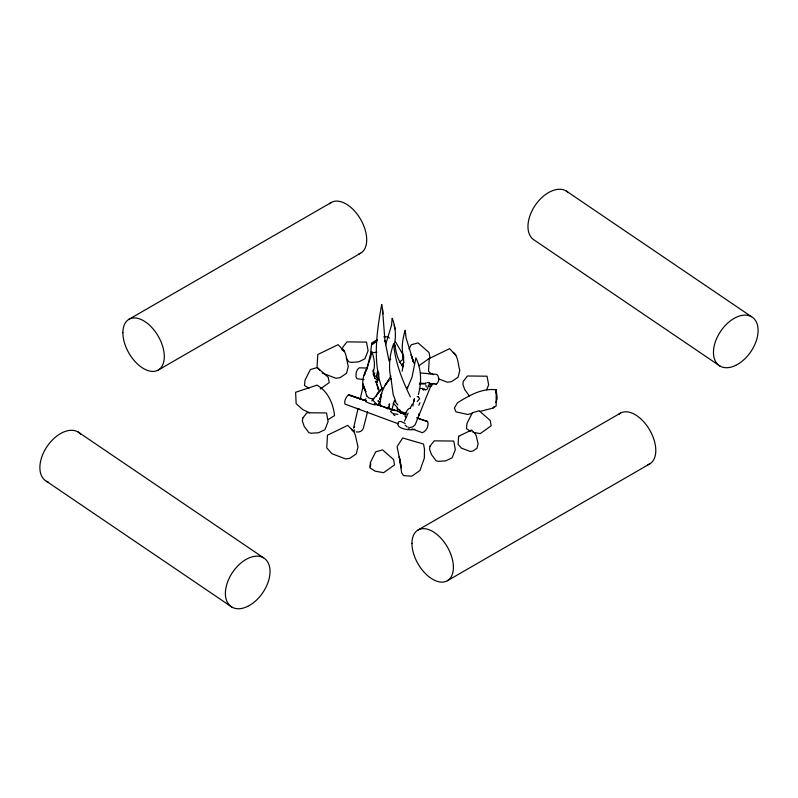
<?xml version="1.0" encoding="UTF-8"?>
<svg xmlns="http://www.w3.org/2000/svg" width="798" height="798" viewBox="0 0 798 798"><rect width="100%" height="100%" fill="white"/><g stroke="black" fill="none" stroke-linecap="round" stroke-linejoin="round"><path stroke-width="1.2" d="M376.486 376.237L377.713 370.452M388.975 404.277L389.254 405.643L389.653 403.798M378.292 378.132L378.571 372.087M495.987 393.205L496.176 389.823C482.032 387.878 469.044 395.628 457.473 402.8L454.411 407.997L455.957 411.838L467.748 414.501L472.536 413.294M414.421 398.611L414.252 401.444M378.342 378.112L378.641 374.422M379.978 399.229L381.683 393.434L379.978 399.229C381.424 392.297 384.307 385.414 389.025 380.028L385.045 385.474L390.94 376.008M393.853 346.282C396.486 336.965 395.698 327.17 392.187 318.212L391.529 325.255L385.554 344.975M377.883 380.486L378.711 373.185M370.621 464.556L370.372 466.67L370.372 462.451L375.768 451.788L382.581 449.882L393.564 459.538L394.551 464.895L383.609 472.685L375.13 471.169L369.823 467.768L370.741 463.508M412.925 405.992L413.923 399.419M342.332 350.093L342.801 347.18L346.96 341.883L366.521 342.103L368.107 350.691L364.915 358.821L358.621 361.863L351.26 362.382L348.896 361.843L346.232 358.272M379.878 403.13L380.816 406.182M407.389 387.13L407 388.367M394.032 401.424L392.097 409.194L393.933 410.362M402.671 366.641L402.671 365.723L401.763 365.713M402.102 371.24L403.648 362.551L403.539 356.576L403.618 357.235C400.935 348.417 402.651 338.761 405.185 330.332L406.072 337.933L413.883 363.08M353.574 428.097L357.983 408.766M360.187 399.1L363.449 384.776M366.94 369.454L370.162 355.31L371.449 353.464M405.214 423.529L401.075 421.524L398.751 421.623C393.723 429.055 411.449 430.87 414.81 429.184M394.591 346.043L394.92 344.716C395.918 352.507 397.873 360.646 403.13 366.811M367.589 411.678L363.299 428.406C362.372 431.219 358.98 432.516 356.237 431.888M418.421 396.895L419.678 398.671L417.254 401.494M418.391 394.601C421.723 382.551 421.464 369.165 415.908 357.823L411.987 377.304L407.219 388.556L407.658 387.589M495.947 402.481L497.214 398.372L496.176 389.823L496.166 405.953L492.895 408.117L479.718 411.469M486.64 389.873L488.635 384.796L487.049 376.207L467.488 375.988L463.329 381.284L462.86 384.187L464.755 389.693L469.424 395.948M388.536 408.676L389.344 406.611M431.818 383.469L415.219 424.636L413.105 426.671L410.192 427.519M429.364 383.589C426.79 389.444 436.346 384.806 429.344 383.599M425.753 382.86L425.673 383.509M418.8 405.334L419.918 402.721M404.496 421.194L408.117 413.125M354.053 427.379L354.711 426.84M378.023 405.204L380.586 401.195M387.549 408.885L388.456 406.84M410.152 408.606L412.187 404.087M398.701 411.369L393.474 409.723L390.521 411.239C391.599 413.833 395.429 414.092 397.913 414.371M409.065 349.055L411.219 344.786L418.032 342.881L429.025 352.536L430.012 357.893L419.07 365.684M372.965 374.082L374.94 373.205M492.895 408.117L494.291 406.411M371.878 400.915L382.831 387.748M401.594 365.165L403.938 362.342M417.154 396.676L418.381 396.875M376.846 340.876L372.137 344.437L376.885 340.806M320.267 388.975L329.225 382.601L328.237 377.245L317.245 367.589L310.432 369.494L305.036 380.157L304.487 385.474L308.916 388.307M328.347 419.479L334.532 415.598C333.285 403.598 327.898 391.329 317.015 385.135L295.619 392.267L296.138 403.648L302.901 409.713L309.574 412.775M381.983 389.175C379.649 390.372 375.768 394.362 376.397 396.476M128.947 319.3L331.34 202.453M158.253 370.053L360.636 253.205M377.524 339.549L371.728 342.901L370.711 351.878L371.19 354.442M399.429 362.053L402.731 359.629L402.731 354.302L395.549 341.873M418.032 530.002L620.425 413.155M447.339 580.754L649.722 463.907M380.008 404.636L378.412 405.494L379.21 402.521M405.953 417.125C402.93 416.945 407.818 407.559 409.963 408.396M435.648 384.137L436.287 384.177C439.349 382.362 439.638 376.566 436.805 374.422L420.666 372.945M372.576 352.776L376.955 352.137M419.269 388.746L422.541 388.327M407.598 429.504L409.145 428.436L408.795 427.04M427.858 373.594L431.638 373.514L433.504 374.761M365.983 398.83L364.955 399.559M372.297 399.858C381.803 408.017 370.89 404.147 366.132 401.863L365.863 401.075M389.195 407.399L385.394 407.718M354.711 430.441L354.093 429.783M358.871 409.105L359.679 409.035M427 382.541L429.533 382.541M358.043 409.264L356.856 408.327M419.229 384.047L425.434 383.878M383.758 336.886L387.439 336.836L389.464 338.103M363.998 379.579L357.035 378.741L355.988 376.796L356.187 372.387L357.434 369.594L359.22 367.808L367.27 368.068M419.588 383.12L425.763 383.509M430.701 383.828L436.287 384.177M406.012 413.125L400.995 411.808A6.354 3.671 0 0 1 399.409 409.963M374.521 378.322C376.756 377.793 379.11 384.217 376.157 382.132M472.975 432.297L480.246 433.603L491.189 425.803L490.201 420.446L479.209 410.79L472.396 412.706L467 423.359L466.461 428.676L470.88 431.509M378.192 401.414L380.067 401.983L377.993 400.576M394.701 410.551L374.711 403.858L376.536 404.616M400.277 412.396L406.082 414.332M416.536 417.833L427.608 421.563C429.274 425.494 426.292 431.289 422.341 432.686L411.948 428.845M366.342 400.955L349.095 395.16L361.155 399.259M374.392 403.658L395.14 410.641M398.621 411.808L405.574 414.152M418.332 418.441L427.608 421.563L426.99 421.324M362.282 399.638L365.664 400.786M400.397 412.726L403.798 413.923M365.903 400.736L348.646 394.591C346.232 396.636 343.848 401.145 344.985 404.077L398.092 423.718M438.321 378.761L447.459 382.252L451.518 381.653L458.062 377.235L459.828 370.282C457.773 364.447 458.66 356.676 453.284 352.546L455.887 355.21L449.573 348.676L429.284 358.502L428.546 371.14L430.78 373.664M322.242 373.045L335.958 378.272L340.018 377.683L346.561 373.264L348.327 366.302C346.272 360.477 347.16 352.706 341.783 348.566L344.387 351.23L338.063 344.696L317.784 354.521L317.045 367.17L320.018 370.521M399.359 411.229L402.561 412.446L403.16 413.913M400.067 410.701L397.324 408.187M393.354 414.581L394.96 415.588M407.269 426.96L405.115 425.144M566.061 190.892L751.566 316.736M720.005 366.073L534.5 240.228A29.297 18.214 -55.8 0 1 535.568 204.807A29.297 18.214 -55.8 0 1 567.986 192.298M77.995 431.927L263.5 557.772M46.434 481.264L231.939 607.108M352.896 430.651L351.469 429.234L354.063 431.898L355.339 435.219L358.013 446.97L356.247 453.932L349.704 458.351L345.644 458.94L331.928 453.713L326.731 447.838L327.469 435.189L347.748 425.364L354.063 431.898M375.459 381.354L375.978 381.873M433.304 383.489L434.192 383.479M393.254 403.229L397.175 407.309L397.524 411.608M375.429 375.918L376.945 377.803M363.13 383.978L366.761 395.978L368.706 397.783A6.354 3.671 0 0 0 373.713 398.731M394.421 400.516L397.833 404.965M424.616 388.935L425.434 390.032L427.439 388.965L428.207 385.813M410.391 396.885C402.252 380.207 395.07 362.033 393.643 343.748C389.464 355.18 388.267 367.359 391.1 379.349L391.02 378.631L393.195 394.691L395.788 401.444M376.087 382.102L378.422 389.753L377.225 384.287M365.015 390.531C360.945 383.898 363.02 376.337 366.122 369.853L364.277 375.409L370.691 357.205L371.678 351.379C374.043 357.713 375.499 364.816 373.404 371.429L373.474 370.751L373.703 375.748L373.284 370.073L373.793 374.88L373.544 374.023L374.97 378.491M411.02 354.761L413.374 361.803L411.359 355.359M378.212 387.339L379.269 390.691M366.442 394.88L366.761 395.978M381.953 388.456C372.536 361.304 376.636 332.018 381.723 304.437L382.521 309.454M395.16 329.155L394.162 325.125M425.843 385.085L426.282 387M389.105 361.145L384.925 340.676L385.015 341.335L382.511 309.335L382.96 313.823M418.631 413.793L419.03 415.678M399.878 409.982L400.546 413.224M377.933 378.661L378.202 379.978M390.581 359.17L390.611 359.679M48.628 482.251A29.297 18.214 -55.8 0 1 46.962 446.631A29.297 18.214 -55.8 0 1 80.768 434.192M618.63 414.481A29.297 16.918 60 0 1 649.722 430.072A29.297 16.918 60 0 1 647.687 464.795M329.544 203.779A29.297 16.918 60 0 1 360.636 219.37A29.297 16.918 60 0 1 358.601 254.093M424.496 449.234L424.337 458.152L419.938 470.481L411.768 476.226L403.559 475.598L401.633 472.745L399.259 456.636L401.354 467.828L397.105 446.601L402.681 437.982L423.558 444.037L424.496 449.234M422.601 388.915C423.738 392.077 425.194 388.067 422.601 388.915M458.591 436.316L458.122 444.386L461.444 448.137L470.192 451.478L472.785 451.099L476.965 448.276L478.092 443.838L476.386 436.336L475.578 434.212L471.538 430.042L458.591 436.316M380.836 395.638L380.397 400.317L381.005 394.521L380.836 395.638M302.801 418.032L302.332 420.945L304.228 426.441L308.896 432.696L311.25 433.234L318.611 432.725L324.916 429.683L328.108 421.544L326.522 412.955L306.961 412.736L302.801 418.032M430.022 446.152L429.553 449.055L431.459 454.551L436.117 460.815L438.481 461.344L445.843 460.835L452.147 457.793L455.329 449.653L453.753 441.065L434.192 440.845L430.022 446.152M365.803 391.619L362.98 385.155L365.803 391.619M735.786 365.324A29.297 18.214 -55.8 0 0 755.108 319.948A29.297 18.214 -55.8 0 0 716.464 338.941A29.297 18.214 -55.8 0 0 735.786 365.324M247.719 606.36A29.297 18.214 -55.8 0 0 267.041 560.984A29.297 18.214 -55.8 0 0 228.398 579.966A29.297 18.214 -55.8 0 0 247.719 606.36M411.968 543.418A29.297 16.918 60 0 0 443.04 582.081A29.297 16.918 60 0 0 443.04 540.645A29.297 16.918 60 0 0 411.968 543.418M122.882 332.716A29.297 16.918 60 0 0 153.954 371.379A29.297 16.918 60 0 0 153.954 329.943A29.297 16.918 60 0 0 122.882 332.716"/></g></svg>
